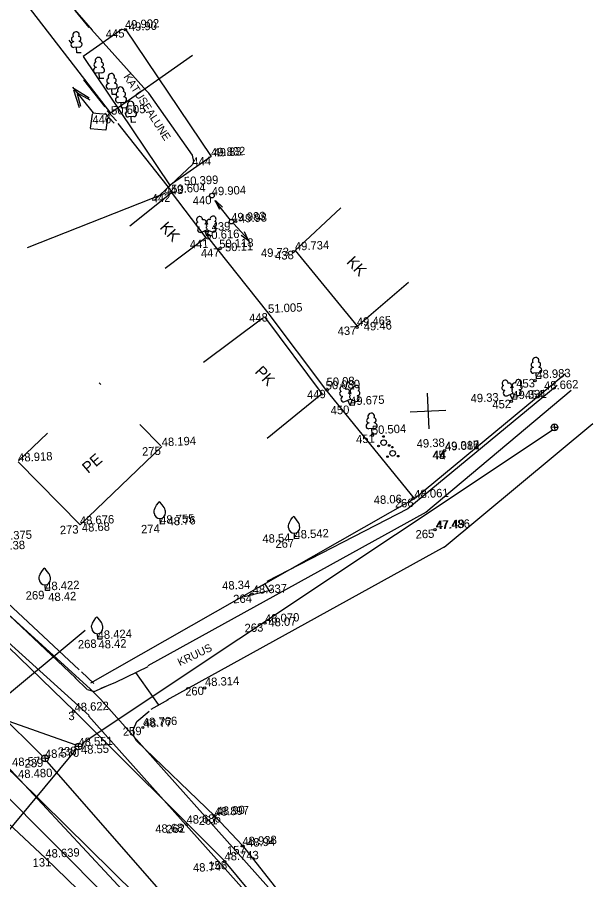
# Model space of a CAD drawing. Extents: x 641801 to 642265, y 6456380 to 6456844.
# Drawn here: x 641974.9 to 642026.3, y 6456598.7 to 6456675.6 of the extents above; entities that cross this region are included whole.
import ezdxf

# ---------------------------------------------------------------- set-up
doc = ezdxf.new("R2010")
doc.units = 0
for name, color, linetype in [('Level 1', 7, 'Continuous'), ('Level 10', 7, 'Continuous'), ('Level 12', 7, 'Continuous'), ('Level 14', 7, 'Continuous'), ('Level 15', 7, 'Continuous'), ('Level 17', 7, 'Continuous'), ('Level 20', 7, 'Continuous'), ('Level 28', 7, 'Continuous'), ('Level 3', 7, 'Continuous'), ('Level 30', 7, 'Continuous'), ('Level 37', 7, 'Continuous'), ('Level 4', 7, 'Continuous'), ('Level 42', 7, 'Continuous'), ('Level 57', 7, 'Continuous'), ('Level 58', 7, 'Continuous'), ('Level 59', 7, 'Continuous'), ('Level 62', 7, 'Continuous'), ('Level 63', 7, 'Continuous')]:
    doc.layers.add(name, color=color, linetype=linetype)

msp = doc.modelspace()

# ---------------------------------------------------------------- linework, layer by layer
at = {"layer": 'Level 1'}
for p, q in [((641980.1, 6456676.179), (641981.317, 6456674.703)), ((641979.533, 6456673.567), (641979.712, 6456673.35)), ((641979.857, 6456669.386), (641981.701, 6456667.103)), ((641980.02, 6456669.255), (641981.364, 6456668.447)), ((641979.946, 6456669.133), (641980.455, 6456667.572)), ((641981.619, 6456666.975), (641981.454, 6456665.714)), ((641981.634, 6456667.093), (641982.94, 6456666.963)), ((641982.737, 6456667.079), (641983.572, 6456666.167)), ((641982.958, 6456667.282), (641983.793, 6456666.37)), ((641982.988, 6456666.649), (641982.842, 6456665.533)), ((641981.449, 6456665.705), (641982.801, 6456665.571)), ((641988.59, 6456660.135), (641991.756, 6456655.946)), ((641988.686, 6456659.915), (641984.997, 6456656.995)), ((641992.59, 6456659.232), (641992.589, 6456659.271)), ((641993.977, 6456657.515), (641992.59, 6456659.232)), ((641992.59, 6456659.232), (641992.981, 6456658.498)), ((641992.628, 6456659.273), (641993.25, 6456658.669)), ((641999.726, 6456654.803), (642003.814, 6456658.63)), ((641994.229, 6456657.21), (641995.564, 6456655.768)), ((641994.911, 6456656.173), (641995.648, 6456655.654)), ((641995.173, 6456656.502), (641995.522, 6456655.806)), ((641991.756, 6456655.946), (641988.143, 6456653.221)), ((641995.485, 6456655.765), (641995.735, 6456655.499)), ((641999.726, 6456654.803), (642005.257, 6456648.071)), ((642005.257, 6456648.071), (642009.866, 6456651.98)), ((641996.843, 6456648.768), (641991.565, 6456644.836)), ((641997.015, 6456648.895), (642002.148, 6456642.005)), ((641982.238, 6456643.018), (641982.381, 6456642.873)), ((642002.032, 6456641.94), (641997.228, 6456638.031)), ((641985.889, 6456639.289), (641987.749, 6456637.39)), ((641975.06, 6456636.046), (641977.638, 6456638.518)), ((641980.54, 6456630.332), (641987.843, 6456637.336)), ((641975.03, 6456635.961), (641980.54, 6456630.332)), ((641997.042, 6456625.044), (641997.426, 6456624.467)), ((641995.194, 6456623.947), (641997.66, 6456624.538))]:
    msp.add_line(p, q, dxfattribs=at)
at = {"layer": 'Level 10'}
for p, q in [((641979.954, 6456673.455), (641979.956, 6456673.423)), ((641980.453, 6456673.479), (641980.455, 6456673.446)), ((641980.478, 6456672.947), (641979.979, 6456672.924)), ((641980.252, 6456672.436), (641980.229, 6456672.935)), ((641980.652, 6456672.455), (641980.252, 6456672.436)), ((641981.966, 6456671.169), (641981.968, 6456671.137)), ((641982.465, 6456671.193), (641982.467, 6456671.161)), ((641982.49, 6456670.662), (641981.991, 6456670.638)), ((641982.264, 6456670.15), (641982.241, 6456670.65)), ((641982.664, 6456670.169), (641982.264, 6456670.15)), ((641983.104, 6456669.739), (641983.106, 6456669.707)), ((641983.628, 6456669.231), (641983.129, 6456669.208)), ((641983.402, 6456668.72), (641983.379, 6456669.219)), ((641983.603, 6456669.763), (641983.605, 6456669.731)), ((641983.802, 6456668.739), (641983.402, 6456668.72)), ((641983.934, 6456668.529), (641983.935, 6456668.497)), ((641984.433, 6456668.552), (641984.434, 6456668.52)), ((641984.458, 6456668.021), (641983.958, 6456667.998)), ((641984.232, 6456667.51), (641984.208, 6456668.009)), ((641984.631, 6456667.529), (641984.232, 6456667.51)), ((641984.825, 6456667.262), (641984.827, 6456667.23)), ((641985.324, 6456667.286), (641985.326, 6456667.254)), ((641985.349, 6456666.754), (641984.85, 6456666.731)), ((641985.123, 6456666.243), (641985.1, 6456666.743)), ((641985.522, 6456666.262), (641985.123, 6456666.243)), ((641991.183, 6456656.897), (641991.165, 6456656.937)), ((641991.73, 6456657.143), (641991.712, 6456657.183)), ((641991.92, 6456657.149), (641991.935, 6456657.191)), ((641992.485, 6456656.948), (641992.5, 6456656.989)), ((641991.388, 6456656.441), (641991.845, 6456656.646)), ((641991.866, 6456656.108), (641991.661, 6456656.564)), ((641991.845, 6456656.646), (641992.317, 6456656.477)), ((641991.866, 6456656.108), (641992.035, 6456656.578)), ((641992.266, 6456656.126), (641991.866, 6456656.108)), ((642020.978, 6456644.397), (642020.98, 6456644.365)), ((642021.503, 6456643.889), (642021.003, 6456643.866)), ((642021.276, 6456643.378), (642021.253, 6456643.877)), ((642021.478, 6456644.42), (642021.479, 6456644.388)), ((642021.676, 6456643.397), (642021.276, 6456643.378)), ((642018.45, 6456642.313), (642018.432, 6456642.353)), ((642018.997, 6456642.559), (642018.979, 6456642.599)), ((642019.188, 6456642.565), (642019.203, 6456642.607)), ((642019.753, 6456642.364), (642019.768, 6456642.405)), ((642003.973, 6456641.79), (642003.955, 6456641.83)), ((642004.177, 6456641.334), (642004.635, 6456641.539)), ((642004.52, 6456642.036), (642004.502, 6456642.076)), ((642004.635, 6456641.539), (642005.107, 6456641.37)), ((642004.71, 6456642.042), (642004.725, 6456642.084)), ((642005.275, 6456641.841), (642005.29, 6456641.882)), ((642018.655, 6456641.857), (642019.112, 6456642.062)), ((642019.133, 6456641.524), (642018.929, 6456641.98)), ((642019.112, 6456642.062), (642019.584, 6456641.893)), ((642019.133, 6456641.524), (642019.302, 6456641.995)), ((642019.533, 6456641.543), (642019.133, 6456641.524)), ((642004.656, 6456641.001), (642004.451, 6456641.457)), ((642004.656, 6456641.001), (642004.824, 6456641.471)), ((642005.055, 6456641.019), (642004.656, 6456641.001)), ((642006.299, 6456639.436), (642006.301, 6456639.404)), ((642006.799, 6456639.46), (642006.8, 6456639.428)), ((642006.824, 6456638.929), (642006.324, 6456638.905)), ((642006.597, 6456638.418), (642006.574, 6456638.917)), ((642006.997, 6456638.436), (642006.597, 6456638.418)), ((641987.706, 6456630.402), (641987.683, 6456630.901)), ((641988.106, 6456630.421), (641987.706, 6456630.402)), ((641999.692, 6456629.091), (641999.668, 6456629.59)), ((642000.091, 6456629.11), (641999.692, 6456629.091)), ((641977.446, 6456624.479), (641977.423, 6456624.978)), ((641977.846, 6456624.498), (641977.446, 6456624.479)), ((641982.123, 6456620.134), (641982.099, 6456620.633)), ((641982.522, 6456620.152), (641982.123, 6456620.134))]:
    msp.add_line(p, q, dxfattribs=at)
for points in [[(641991.821, 6456657.164), (641991.803, 6456657.085), (641991.804, 6456657.063), (641991.819, 6456657.033), (641991.842, 6456656.995), (641991.845, 6456656.975), (641991.832, 6456656.939), (641991.808, 6456656.885), (641991.806, 6456656.856), (641991.809, 6456656.84), (641991.824, 6456656.809), (641991.861, 6456656.751), (641991.87, 6456656.727), (641991.866, 6456656.707), (641991.852, 6456656.672), (641991.845, 6456656.646)], [(642019.088, 6456642.581), (642019.07, 6456642.501), (642019.072, 6456642.479), (642019.087, 6456642.449), (642019.109, 6456642.411), (642019.112, 6456642.391), (642019.099, 6456642.356), (642019.075, 6456642.301), (642019.073, 6456642.272), (642019.077, 6456642.256), (642019.092, 6456642.226), (642019.129, 6456642.168), (642019.138, 6456642.143), (642019.134, 6456642.123), (642019.119, 6456642.089), (642019.112, 6456642.063)], [(642004.61, 6456642.058), (642004.592, 6456641.978), (642004.594, 6456641.956), (642004.609, 6456641.926), (642004.632, 6456641.888), (642004.634, 6456641.868), (642004.621, 6456641.832), (642004.597, 6456641.778), (642004.595, 6456641.749), (642004.599, 6456641.733), (642004.614, 6456641.702), (642004.651, 6456641.644), (642004.66, 6456641.62), (642004.656, 6456641.6), (642004.642, 6456641.565), (642004.635, 6456641.539)], [(641987.16, 6456631.377), (641987.153, 6456631.527), (641987.16, 6456631.593), (641987.191, 6456631.723), (641987.242, 6456631.849), (641987.377, 6456632.088), (641987.527, 6456632.3), (641987.613, 6456632.399)], [(641988.159, 6456631.424), (641988.152, 6456631.574), (641988.139, 6456631.639), (641988.095, 6456631.765), (641988.033, 6456631.886), (641987.876, 6456632.112), (641987.707, 6456632.309), (641987.613, 6456632.399)], [(641999.146, 6456630.066), (641999.139, 6456630.216), (641999.145, 6456630.282), (641999.177, 6456630.411), (641999.227, 6456630.538), (641999.363, 6456630.777), (641999.513, 6456630.989), (641999.598, 6456631.088)], [(642000.144, 6456630.113), (642000.137, 6456630.263), (642000.124, 6456630.328), (642000.081, 6456630.454), (642000.019, 6456630.575), (641999.862, 6456630.8), (641999.693, 6456630.997), (641999.598, 6456631.088)], [(641976.9, 6456625.454), (641976.893, 6456625.604), (641976.9, 6456625.67), (641976.931, 6456625.8), (641976.982, 6456625.926), (641977.117, 6456626.165), (641977.267, 6456626.377), (641977.352, 6456626.476)], [(641977.899, 6456625.501), (641977.892, 6456625.651), (641977.879, 6456625.716), (641977.835, 6456625.842), (641977.773, 6456625.963), (641977.616, 6456626.188), (641977.447, 6456626.386), (641977.352, 6456626.476)], [(641981.577, 6456621.109), (641981.57, 6456621.259), (641981.576, 6456621.325), (641981.608, 6456621.454), (641981.658, 6456621.58), (641981.794, 6456621.82), (641981.944, 6456622.032), (641982.029, 6456622.131)], [(641982.575, 6456621.156), (641982.568, 6456621.305), (641982.555, 6456621.37), (641982.512, 6456621.497), (641982.45, 6456621.618), (641982.293, 6456621.843), (641982.124, 6456622.04), (641982.029, 6456622.131)]]:
    msp.add_lwpolyline(points, dxfattribs=at)
for centre, radius in [((642007.641, 6456637.675), 0.25), ((642007.615, 6456638.224), 0.0707), ((642007.178, 6456637.378), 0.0707), ((642008.13, 6456637.423), 0.0707), ((642008.438, 6456636.722), 0.25), ((642008.412, 6456637.271), 0.0707), ((642007.975, 6456636.425), 0.0707), ((642008.927, 6456636.47), 0.0707)]:
    msp.add_circle(centre, radius, dxfattribs=at)
for centre, radius, start, end in [((641979.994, 6456673.675), 0.224, 107.93053, 259.76546), ((641980.177, 6456674.034), 0.291, 335.26633, 210.10653), ((641980.393, 6456673.694), 0.224, 285.6074, 77.44233), ((641979.967, 6456673.173), 0.25, 92.68644, 272.68643), ((641980.467, 6456673.197), 0.25, 272.68643, 92.68642), ((641982.006, 6456671.389), 0.224, 107.93053, 259.76546), ((641982.189, 6456671.748), 0.291, 335.26633, 210.10653), ((641982.405, 6456671.408), 0.224, 285.6074, 77.44233), ((641981.979, 6456670.888), 0.25, 92.68644, 272.68643), ((641982.479, 6456670.911), 0.25, 272.68643, 92.68642), ((641983.144, 6456669.959), 0.224, 107.93053, 259.76546), ((641983.327, 6456670.318), 0.291, 335.26633, 210.10653), ((641983.543, 6456669.978), 0.224, 285.6074, 77.44233), ((641983.117, 6456669.457), 0.25, 92.68644, 272.68643), ((641983.617, 6456669.481), 0.25, 272.68643, 92.68642), ((641984.157, 6456669.108), 0.291, 335.26633, 210.10653), ((641983.947, 6456668.247), 0.25, 92.68644, 272.68643), ((641983.973, 6456668.749), 0.224, 107.93053, 259.76546), ((641984.373, 6456668.768), 0.224, 285.6074, 77.44233), ((641984.446, 6456668.271), 0.25, 272.68643, 92.68642), ((641984.865, 6456667.482), 0.224, 107.93053, 259.76546), ((641985.048, 6456667.841), 0.291, 335.26633, 210.10653), ((641985.264, 6456667.501), 0.224, 285.6074, 77.44233), ((641984.838, 6456666.981), 0.25, 92.68644, 272.68643), ((641985.338, 6456667.004), 0.25, 272.68643, 92.68642), ((641991.211, 6456657.567), 0.269, 114.18912, 235.20374), ((641991.211, 6456657.567), 0.269, 353.17199, 114.1866), ((641992.405, 6456657.614), 0.269, 70.30323, 191.31785), ((641992.405, 6456657.614), 0.269, 309.28609, 70.30071), ((641991.126, 6456657.145), 0.212, 108.98434, 280.55484), ((641991.285, 6456656.669), 0.25, 114.18786, 294.18679), ((641991.582, 6456657.35), 0.212, 307.82089, 119.39139), ((641991.832, 6456656.915), 0.25, 69.45195, 114.18792), ((641992.052, 6456657.368), 0.212, 65.09844, 236.66895), ((641992.401, 6456656.713), 0.25, 250.30304, 70.30197), ((641992.523, 6456657.2), 0.212, 263.93499, 75.5055), ((642021.018, 6456644.617), 0.224, 107.93053, 259.76546), ((642021.201, 6456644.976), 0.291, 335.26633, 210.10653), ((642021.418, 6456644.636), 0.224, 285.6074, 77.44233), ((642020.992, 6456644.115), 0.25, 92.68644, 272.68643), ((642021.491, 6456644.139), 0.25, 272.68643, 92.68642), ((642018.478, 6456642.983), 0.269, 114.18912, 235.20374), ((642018.478, 6456642.983), 0.269, 353.17199, 114.1866), ((642019.673, 6456643.03), 0.269, 70.30323, 191.31785), ((642019.673, 6456643.03), 0.269, 309.28609, 70.30071), ((642004, 6456642.46), 0.269, 114.18912, 235.20374), ((642004, 6456642.46), 0.269, 353.17199, 114.1866), ((642004.372, 6456642.243), 0.212, 307.82089, 119.39139), ((642004.842, 6456642.261), 0.212, 65.09844, 236.66895), ((642005.195, 6456642.507), 0.269, 70.30323, 191.31785), ((642005.195, 6456642.507), 0.269, 309.28609, 70.30071), ((642005.312, 6456642.093), 0.212, 263.93499, 75.5055), ((642018.393, 6456642.561), 0.212, 108.98434, 280.55484), ((642018.553, 6456642.085), 0.25, 114.18786, 294.18679), ((642018.849, 6456642.766), 0.212, 307.82089, 119.39139), ((642019.1, 6456642.331), 0.25, 69.45195, 114.18792), ((642019.319, 6456642.785), 0.212, 65.09844, 236.66895), ((642019.669, 6456642.129), 0.25, 250.30304, 70.30197), ((642019.79, 6456642.616), 0.212, 263.93499, 75.5055), ((642003.916, 6456642.038), 0.212, 108.98434, 280.55484), ((642004.075, 6456641.562), 0.25, 114.18786, 294.18679), ((642004.622, 6456641.808), 0.25, 69.45195, 114.18792), ((642005.191, 6456641.606), 0.25, 250.30304, 70.30197), ((642006.523, 6456640.015), 0.291, 335.26633, 210.10653), ((642006.313, 6456639.155), 0.25, 92.68644, 272.68643), ((642006.339, 6456639.656), 0.224, 107.93053, 259.76546), ((642006.739, 6456639.675), 0.224, 285.6074, 77.44233), ((642006.812, 6456639.178), 0.25, 272.68643, 92.68642), ((641987.659, 6456631.401), 0.5, 182.68643, 2.68643), ((641999.645, 6456630.09), 0.5, 182.68643, 2.68643), ((641977.399, 6456625.478), 0.5, 182.68643, 2.68643), ((641982.076, 6456621.132), 0.5, 182.68643, 2.68643)]:
    msp.add_arc(centre, radius, start, end, dxfattribs=at)
at = {"layer": 'Level 12'}
msp.add_circle((641994.05, 6456657.383), 0.2, dxfattribs=at)
at = {"layer": 'Level 14'}
for p, q in [((642022.674, 6456638.751), (641980.722, 6456610.835)), ((641977.203, 6456609.718), (641948.53, 6456637.844)), ((641964.998, 6456616.052), (641980.071, 6456610.736)), ((641980.155, 6456610.307), (641972.875, 6456601.544)), ((642005.156, 6456577.822), (641977.592, 6456609.223))]:
    msp.add_line(p, q, dxfattribs=at)
at = {"layer": 'Level 15'}
for p, q in [((641970.942, 6456612.586), (641980.988, 6456620.939)), ((641970.85, 6456612.212), (641990.31, 6456591.337))]:
    msp.add_line(p, q, dxfattribs=at)
at = {"layer": 'Level 17'}
for p, q in [((641973.592, 6456683.762), (641981.634, 6456674.457)), ((641981.567, 6456674.53), (641986.761, 6456668.729)), ((641986.644, 6456668.835), (641990.538, 6456663.31)), ((641990.538, 6456663.31), (641990.676, 6456662.756)), ((641990.577, 6456662.472), (641987.201, 6456659.347)), ((641990.676, 6456662.756), (641990.577, 6456662.472)), ((641988.095, 6456659.905), (641975.823, 6456655.048)), ((641957.604, 6456637.367), (641981.482, 6456615.676)), ((641956.38, 6456635.906), (641981.358, 6456613.325)), ((641981.482, 6456615.676), (641982.481, 6456614.659)), ((641982.351, 6456614.793), (641998.76, 6456596.422)), ((641981.303, 6456613.293), (641997.768, 6456594.873))]:
    msp.add_line(p, q, dxfattribs=at)
at = {"layer": 'Level 20'}
msp.add_line((641983.058, 6456666.941), (641990.569, 6456672.246), dxfattribs=at)
at = {"layer": 'Level 28'}
for p, q in [((641963.469, 6456692.74), (641983.245, 6456667.078)), ((641982.774, 6456667.622), (641980.864, 6456670.033)), ((641988.764, 6456660.061), (641983.942, 6456666.148)), ((641997.336, 6456649.241), (641991.926, 6456656.07)), ((642002.479, 6456642.4), (641997.336, 6456649.241)), ((642010.385, 6456632.693), (642023.865, 6456643.842)), ((642010.385, 6456632.693), (642002.479, 6456642.4)), ((641959.315, 6456637.128), (641980.475, 6456617.403)), ((641981.505, 6456616.241), (642010.385, 6456632.693)), ((641980.678, 6456617.214), (641981.773, 6456616.192)), ((641969.847, 6456607.706), (641977.458, 6456600.62)), ((641987.771, 6456590.599), (641977.458, 6456600.62))]:
    msp.add_line(p, q, dxfattribs=at)
at = {"layer": 'Level 3'}
for centre, radius in [((641984.58, 6456674.518), 0.102), ((641992.308, 6456659.709), 0.205), ((641994.428, 6456657.399), 0.102), ((641993.03, 6456654.976), 0.102), ((641999.58, 6456654.722), 0.102), ((642005.244, 6456647.957), 0.102), ((642021.142, 6456643.203), 0.102), ((642002.581, 6456642.374), 0.102), ((642019.022, 6456641.367), 0.102), ((642006.631, 6456638.328), 0.102), ((642013.087, 6456636.97), 0.102), ((642010.293, 6456632.712), 0.102), ((642012.209, 6456629.904), 0.102), ((641995.883, 6456624.167), 0.102), ((641997.046, 6456621.568), 0.102), ((641991.67, 6456615.793), 0.102), ((641979.978, 6456613.708), 0.102), ((641986.144, 6456612.261), 0.102), ((641992.551, 6456604.398), 0.102), ((641990.059, 6456603.611), 0.102), ((641995.063, 6456601.697), 0.102), ((641993.443, 6456600.282), 0.102)]:
    msp.add_circle(centre, radius, dxfattribs=at)
at = {"layer": 'Level 30'}
for p, q in [((641984.305, 6456674.553), (641980.81, 6456672.112)), ((641984.565, 6456674.578), (641992.244, 6456663.184)), ((641980.81, 6456672.112), (641988.52, 6456660.673)), ((641992.244, 6456663.184), (641988.499, 6456660.568)), ((641980.136, 6456616.69), (641948.95, 6456646.097)), ((642011.406, 6456631.481), (642024.373, 6456642.369)), ((642013.037, 6456628.349), (642026.295, 6456639.369)), ((642011.442, 6456631.477), (641986.587, 6456617.77)), ((642013.131, 6456628.413), (641988.277, 6456614.706)), ((641983.745, 6456616.315), (641986.608, 6456617.717)), ((641987.538, 6456614.317), (641985.509, 6456617.178)), ((641980.084, 6456616.737), (641981.165, 6456615.639)), ((641982.425, 6456615.778), (641983.745, 6456616.315)), ((641981.204, 6456615.641), (641981.806, 6456615.471)), ((641981.806, 6456615.471), (641982.814, 6456615.915)), ((641988.414, 6456614.741), (641986.863, 6456613.856)), ((641985.607, 6456612.808), (641986.712, 6456613.731)), ((641986.185, 6456593.899), (641967.164, 6456613.001)), ((641985.323, 6456612.121), (641985.607, 6456612.808)), ((641985.352, 6456611.489), (641985.323, 6456612.121)), ((641985.57, 6456611.064), (641985.352, 6456611.489)), ((641992.57, 6456604.365), (641985.57, 6456611.064)), ((641995.049, 6456601.727), (641992.57, 6456604.365)), ((641995.049, 6456601.727), (642005.851, 6456588.035))]:
    msp.add_line(p, q, dxfattribs=at)
for points in [[(641975.02, 6456607.717), (641955.489, 6456626.686), (641942.577, 6456632.813), (641908.225, 6456664.118)], [(641936.822, 6456656.573), (641939.106, 6456653.827), (641948.321, 6456644.449), (641980.064, 6456613.684)], [(641980.064, 6456613.684), (641993.441, 6456600.375)], [(641975.02, 6456607.717), (641987.62, 6456595.293)], [(641996.752, 6456596.346), (641993.441, 6456600.375)]]:
    msp.add_lwpolyline(points, dxfattribs=at)
at = {"layer": 'Level 37'}
for p, q in [((641980.275, 6456668.871), (641981.413, 6456668.251)), ((641980.279, 6456668.792), (641980.568, 6456667.696))]:
    msp.add_line(p, q, dxfattribs=at)
at = {"layer": 'Level 4'}
for p, q in [((642022.883, 6456639.04), (642022.869, 6456639.34)), ((642022.883, 6456639.04), (642022.584, 6456639.026)), ((642022.883, 6456639.04), (642023.183, 6456639.054)), ((642022.883, 6456639.04), (642022.897, 6456638.74)), ((641980.413, 6456610.57), (641980.399, 6456610.87)), ((641980.413, 6456610.57), (641980.113, 6456610.556)), ((641980.413, 6456610.57), (641980.712, 6456610.584)), ((641980.413, 6456610.57), (641980.427, 6456610.271)), ((641977.419, 6456609.513), (641977.119, 6456609.499)), ((641977.419, 6456609.513), (641977.405, 6456609.813)), ((641977.419, 6456609.513), (641977.718, 6456609.527)), ((641977.419, 6456609.513), (641977.433, 6456609.213))]:
    msp.add_line(p, q, dxfattribs=at)
for centre in [(642022.883, 6456639.04), (641980.413, 6456610.57), (641977.419, 6456609.513)]:
    msp.add_circle(centre, 0.3, dxfattribs=at)
at = {"layer": 'Level 42'}
for p, q in [((642023.106, 6456642.785), (642009.789, 6456631.762)), ((642009.789, 6456631.762), (641997.209, 6456625.289))]:
    msp.add_line(p, q, dxfattribs=at)
at = {"layer": 'Level 58'}
for p, q in [((642011.505, 6456642.073), (642011.655, 6456638.891)), ((642009.989, 6456640.407), (642013.171, 6456640.557))]:
    msp.add_line(p, q, dxfattribs=at)

# ---------------------------------------------------------------- texts
at = {"layer": 'Level 57'}
for s, height, rotation, p in [('KATUSEALUNE', 0.69982, 302.68643, (641984.388, 6456670.313)), ('KRUUS', 0.6998, 25.68643, (641989.445, 6456617.723))]:
    msp.add_text(s, height=height, rotation=rotation, dxfattribs=at).set_placement(p)
at = {"layer": 'Level 58'}
for s, rotation, p in [('KK', 312.68643, (641987.595, 6456656.822)), ('KK', 312.68643, (642004.257, 6456653.74)), ('PK', 312.68643, (641996.076, 6456643.954)), ('PE', 40.68643, (641981.26, 6456634.875))]:
    msp.add_text(s, height=0.9997, rotation=rotation, dxfattribs=at).set_placement(p)
at = {"layer": 'Level 59'}
for s, p in [('49.90', (641984.909, 6456674.385)), ('49.83', (641992.469, 6456663.174)), ('49.98', (641994.728, 6456657.288)), ('50.11', (641993.485, 6456654.724)), ('49.73', (641996.7, 6456654.211)), ('49.46', (642005.874, 6456647.655)), ('50.08', (642002.56, 6456642.698)), ('49.33', (642015.409, 6456641.242)), ('49.38', (642010.597, 6456637.203)), ('48.06', (642006.768, 6456632.177)), ('48.76', (641988.366, 6456630.27)), ('47.49', (642012.375, 6456629.959)), ('48.68', (641980.716, 6456629.708)), ('48.54', (641996.826, 6456628.713)), ('48.38', (641973.143, 6456628.071)), ('48.34', (641993.236, 6456624.533)), ('48.42', (641977.715, 6456623.506)), ('48.07', (641997.356, 6456621.253)), ('48.42', (641982.198, 6456619.284)), ('48.77', (641986.24, 6456612.242)), ('48.55', (641980.631, 6456609.892)), ('48.57', (641974.489, 6456608.789)), ('48.90', (641992.748, 6456604.432)), ('48.68', (641987.27, 6456602.835)), ('48.94', (641995.458, 6456601.607)), ('48.74', (641990.63, 6456599.371))]:
    msp.add_text(s, height=0.7498, rotation=2.68643, dxfattribs=at).set_placement(p)
at = {"layer": 'Level 62'}
for s, height, p in [('445', 0.7498, (641982.848, 6456673.747)), ('446', 0.7498, (641981.657, 6456666.096)), ('444', 0.7498, (641990.575, 6456662.355)), ('443', 0.7498, (641988.08, 6456659.791)), ('442', 0.7498, (641986.946, 6456659.083)), ('440', 0.7498, (641990.615, 6456658.879)), ('439', 0.7498, (641992.298, 6456656.551)), ('441', 0.7498, (641990.351, 6456654.983)), ('447', 0.7498, (641991.34, 6456654.189)), ('438', 0.7498, (641997.957, 6456653.97)), ('448', 0.7498, (641995.649, 6456648.411)), ('437', 0.7498, (642003.54, 6456647.24)), ('453', 0.7498, (642019.477, 6456642.543)), ('449', 0.7498, (642000.81, 6456641.571)), ('454', 0.7498, (642020.25, 6456641.55)), ('452', 0.7498, (642017.346, 6456640.689)), ('450', 0.7498, (642002.916, 6456640.168)), ('451', 0.7498, (642005.188, 6456637.601)), ('275', 0.7498, (641986.091, 6456636.504)), ('45', 0.7498, (642011.998, 6456636.179)), ('44', 0.7498, (642012.048, 6456636.179)), ('44', 0.7498, (642012.048, 6456636.179)), ('4', 0.75, (642012.665, 6456636.174)), ('4', 0.75, (642012.665, 6456636.174)), ('266', 0.7498, (642008.645, 6456631.861)), ('273', 0.7498, (641978.753, 6456629.498)), ('274', 0.7498, (641986.002, 6456629.571)), ('265', 0.7498, (642010.499, 6456629.111)), ('267', 0.7498, (641997.987, 6456628.26)), ('269', 0.7498, (641975.706, 6456623.647)), ('264', 0.7498, (641994.223, 6456623.339)), ('263', 0.7498, (641995.24, 6456620.751)), ('268', 0.7498, (641980.365, 6456619.301)), ('260', 0.7498, (641989.935, 6456615.093)), ('3', 0.75, (641979.515, 6456612.907)), ('3', 0.75, (641979.515, 6456612.907)), ('3', 0.75, (641979.515, 6456612.907)), ('3', 0.75, (641979.515, 6456612.907)), ('259', 0.7498, (641984.375, 6456611.516)), ('238', 0.7498, (641978.573, 6456609.733)), ('239', 0.7498, (641975.596, 6456608.677)), ('261', 0.7498, (641991.137, 6456603.547)), ('262', 0.7498, (641988.246, 6456602.815)), ('157', 0.7498, (641993.674, 6456600.912)), ('131', 0.7498, (641976.319, 6456599.816)), ('158', 0.7498, (641992.013, 6456599.558))]:
    msp.add_text(s, height=height, rotation=2.68643, dxfattribs=at).set_placement(p)
at = {"layer": 'Level 63'}
for s, p in [('49.902', (641984.565, 6456674.578)), ('50.505', (641983.326, 6456666.925)), ('49.832', (641992.244, 6456663.184)), ('50.399', (641989.832, 6456660.623)), ('50.604', (641988.686, 6456659.915)), ('49.904', (641992.308, 6456659.709)), ('49.983', (641994.05, 6456657.383)), ('50.616', (641991.714, 6456655.798)), ('50.113', (641992.974, 6456655.016)), ('49.734', (641999.726, 6456654.803)), ('51.005', (641997.336, 6456649.241)), ('49.465', (642005.257, 6456648.071)), ('48.983', (642021.276, 6456643.378)), ('50.080', (642002.479, 6456642.4)), ('48.662', (642021.967, 6456642.381)), ('49.331', (642019.133, 6456641.524)), ('49.675', (642004.656, 6456641.001)), ('50.504', (642006.597, 6456638.418)), ('48.194', (641987.843, 6456637.336)), ('49.316', (642013.113, 6456636.982)), ('49.317', (642013.115, 6456636.98)), ('49.317', (642013.115, 6456636.98)), ('49.082', (642013.131, 6456636.947)), ('49.082', (642013.131, 6456636.947)), ('48.918', (641975.03, 6456635.961)), ('48.061', (642010.385, 6456632.693)), ('48.676', (641980.54, 6456630.332)), ('48.755', (641987.706, 6456630.402)), ('47.486', (642012.287, 6456629.945)), ('48.542', (641999.692, 6456629.091)), ('48.375', (641973.202, 6456628.966)), ('48.422', (641977.446, 6456624.479)), ('48.337', (641995.963, 6456624.171)), ('48.070', (641997.062, 6456621.587)), ('48.424', (641982.123, 6456620.134)), ('48.314', (641991.698, 6456615.926)), ('48.622', (641980.064, 6456613.684)), ('48.622', (641980.064, 6456613.684)), ('48.622', (641980.064, 6456613.684)), ('48.766', (641986.162, 6456612.35)), ('48.551', (641980.413, 6456610.57)), ('48.570', (641977.419, 6456609.513)), ('48.480', (641975.02, 6456607.717)), ('48.897', (641992.57, 6456604.365)), ('48.686', (641990.056, 6456603.651)), ('48.938', (641995.049, 6456601.727)), ('48.639', (641977.458, 6456600.62)), ('48.743', (641993.441, 6456600.375))]:
    msp.add_text(s, height=0.7498, rotation=2.68643, dxfattribs=at).set_placement(p)

doc.saveas('drawing.dxf')
